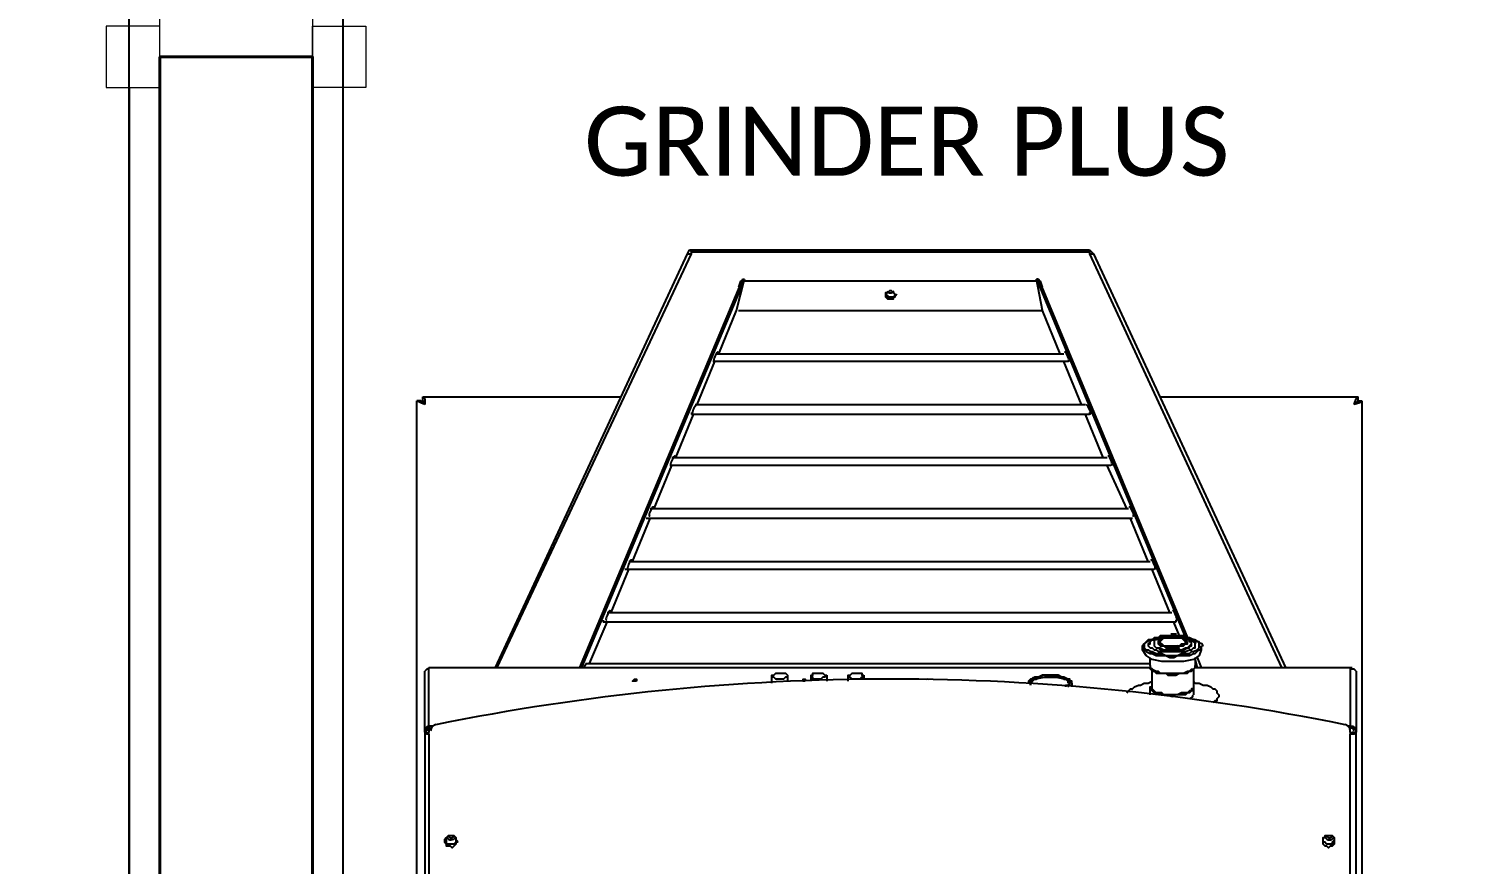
# Model space of a CAD drawing. Header units: millimetres. Extents: x 933584 to 974011, y 4545988 to 4553664.
# Drawn here: x 939841.1 to 939935.5, y 4547277.2 to 4547331.9 of the extents above; entities that cross this region are included whole.
import ezdxf

# ---------------------------------------------------------------- set-up
doc = ezdxf.new("R2010")
doc.units = ezdxf.units.MM
doc.linetypes.add('568_AVN_KES_01$0$HIDDEN', pattern=[0.375, 0.25, -0.125])
doc.layers.get('0').update_dxf_attribs({"color": 255})
for name, color, linetype in [('0-DMS-50', 143, 'Continuous'), ('0-EST-MEA', 10, 'Continuous'), ('0-LNS-SPL', 13, '568_AVN_KES_01$0$HIDDEN'), ('8-KBT-KEQ', 4, 'Continuous')]:
    doc.layers.add(name, color=color, linetype=linetype)
doc.layers.add('2-SPS-IBW', color=5, linetype='Continuous', lineweight=40)
doc.layers.add('3-OPN-WDR', color=4, linetype='Continuous', lineweight=18)
doc.styles.add('Calibri$001H0', font='calibri.ttf')

# ---------------------------------------------------------------- blocks, each defined once
blk = doc.blocks.new('kapı_multi1')
at = {"color": 8}
blk.add_lwpolyline([(3, 0), (3, 74, -0.414214), (77, 0, -1)], format="xyb", dxfattribs=at)
for points in [[(2, 3.5), (-2, 3.5), (-2, 0), (2, 0)], [(78, 3.5), (82, 3.5), (82, 0), (78, 0)], [(0, -10), (4, -10), (4, -4), (3, -4), (3, 0), (0, 0)], [(77, -4), (77, 0), (3, 0), (3, -4)], [(80, -10), (76, -10), (76, -4), (77, -4), (77, 0), (80, 0)], [(2, -13.5), (-2, -13.5), (-2, -10), (2, -10)], [(78, -13.5), (82, -13.5), (82, -10), (78, -10)]]:
    blk.add_lwpolyline(points, close=True)
blk = doc.blocks.new('CBCXBCXB')
at = {"layer": '8-KBT-KEQ'}
for p, q in [((940252.578, 4546592.641), (940265.159, 4546619.727)), ((940252.707, 4546592.641), (940265.415, 4546619.727)), ((940265.159, 4546619.727), (940265.287, 4546619.984)), ((940265.159, 4546619.727), (940265.415, 4546619.727)), ((940265.287, 4546619.984), (940265.415, 4546619.855)), ((940265.287, 4546619.984), (940265.544, 4546619.984)), ((940265.415, 4546619.855), (940265.544, 4546619.855)), ((940265.415, 4546619.727), (940265.415, 4546619.855)), ((940265.544, 4546619.984), (940265.544, 4546619.855)), ((940265.544, 4546619.984), (940291.346, 4546619.984)), ((940265.544, 4546619.855), (940291.346, 4546619.855)), ((940291.346, 4546619.984), (940291.475, 4546619.984)), ((940291.346, 4546619.855), (940291.346, 4546619.984)), ((940291.346, 4546619.855), (940291.475, 4546619.855)), ((940291.475, 4546619.984), (940291.731, 4546619.727)), ((940291.475, 4546619.984), (940291.475, 4546619.855)), ((940291.475, 4546619.855), (940291.475, 4546619.727)), ((940291.475, 4546619.727), (940304.055, 4546592.641)), ((940291.475, 4546619.727), (940291.731, 4546619.727)), ((940291.731, 4546619.727), (940304.311, 4546592.641)), ((940268.753, 4546618.058), (940258.098, 4546592.641)), ((940268.881, 4546618.058), (940258.227, 4546592.641)), ((940268.368, 4546616.004), (940268.881, 4546618.058)), ((940268.625, 4546617.93), (940268.496, 4546617.545)), ((940268.625, 4546617.93), (940268.496, 4546617.545)), ((940268.625, 4546617.93), (940268.625, 4546617.93)), ((940268.625, 4546617.93), (940268.625, 4546617.93)), ((940268.753, 4546617.93), (940268.625, 4546617.93)), ((940268.753, 4546618.058), (940268.881, 4546618.058)), ((940288.009, 4546617.93), (940268.881, 4546617.93)), ((940288.009, 4546617.93), (940268.881, 4546617.93)), ((940288.394, 4546616.004), (940288.009, 4546618.058)), ((940288.009, 4546618.058), (940297.765, 4546594.566)), ((940288.137, 4546618.058), (940288.009, 4546618.058)), ((940288.137, 4546618.058), (940297.893, 4546594.566)), ((940288.265, 4546617.93), (940288.137, 4546617.93)), ((940288.265, 4546617.93), (940288.137, 4546617.93)), ((940288.265, 4546617.93), (940288.265, 4546617.93)), ((940288.265, 4546617.545), (940288.265, 4546617.93)), ((940288.394, 4546617.545), (940288.265, 4546617.93)), ((940267.213, 4546613.18), (940268.368, 4546616.004)), ((940268.496, 4546616.004), (940288.394, 4546616.004)), ((940289.549, 4546613.18), (940288.394, 4546616.004)), ((940265.801, 4546609.842), (940266.956, 4546612.666)), ((940290.062, 4546612.666), (940266.828, 4546612.666)), ((940267.084, 4546613.18), (940289.806, 4546613.18)), ((940290.961, 4546609.842), (940289.806, 4546612.666)), ((940247.444, 4546543.347), (940247.444, 4546610.099)), ((940247.7, 4546610.099), (940247.444, 4546610.099)), ((940247.957, 4546609.842), (940247.7, 4546610.099)), ((940247.829, 4546610.356), (940260.794, 4546610.356)), ((940247.829, 4546610.099), (940247.829, 4546610.356)), ((940247.829, 4546610.099), (940247.957, 4546609.842)), ((940247.829, 4546609.971), (940247.829, 4546610.099)), ((940265.672, 4546609.842), (940291.218, 4546609.842)), ((940296.096, 4546610.356), (940309.061, 4546610.356)), ((940309.061, 4546610.099), (940308.804, 4546609.842)), ((940308.804, 4546609.842), (940309.061, 4546610.099)), ((940309.061, 4546610.099), (940309.061, 4546610.356)), ((940309.061, 4546610.099), (940309.318, 4546610.099)), ((940309.061, 4546610.099), (940309.061, 4546609.971)), ((940309.318, 4546610.099), (940309.318, 4546543.347)), ((940264.388, 4546606.376), (940265.544, 4546609.201)), ((940265.415, 4546609.329), (940265.415, 4546609.201)), ((940291.475, 4546609.201), (940265.415, 4546609.201)), ((940265.415, 4546609.201), (940265.415, 4546609.201)), ((940292.373, 4546606.376), (940291.218, 4546609.201)), ((940291.475, 4546609.329), (940291.475, 4546609.201)), ((940291.475, 4546609.201), (940291.475, 4546609.201)), ((940264.132, 4546606.376), (940292.63, 4546606.376)), ((940262.976, 4546603.039), (940264.132, 4546605.863)), ((940292.887, 4546605.863), (940264.003, 4546605.863)), ((940293.914, 4546603.039), (940292.63, 4546605.863)), ((940261.564, 4546599.573), (940262.72, 4546602.397)), ((940294.299, 4546602.397), (940262.463, 4546602.397)), ((940262.72, 4546603.039), (940294.042, 4546603.039)), ((940295.326, 4546599.573), (940294.17, 4546602.397)), ((940261.308, 4546599.573), (940295.454, 4546599.573)), ((940260.152, 4546596.235), (940261.308, 4546599.059)), ((940295.711, 4546599.059), (940261.051, 4546599.059)), ((940296.738, 4546596.235), (940295.582, 4546599.059)), ((940259.639, 4546595.722), (940259.639, 4546595.593)), ((940259.896, 4546596.235), (940296.866, 4546596.235)), ((940297.123, 4546595.722), (940297.123, 4546595.593)), ((940258.74, 4546592.898), (940259.896, 4546595.593)), ((940297.123, 4546595.593), (940259.639, 4546595.593)), ((940259.639, 4546595.593), (940259.639, 4546595.593)), ((940296.609, 4546594.695), (940296.738, 4546594.695)), ((940296.738, 4546594.566), (940296.609, 4546594.695)), ((940296.609, 4546594.566), (940296.609, 4546594.695)), ((940297.38, 4546594.695), (940296.994, 4546595.593)), ((940297.123, 4546595.593), (940297.123, 4546595.593)), ((940297.123, 4546594.695), (940297.123, 4546594.695)), ((940297.123, 4546594.566), (940297.123, 4546594.695)), ((940297.123, 4546594.566), (940297.123, 4546594.695)), ((940294.94, 4546593.796), (940294.94, 4546594.053)), ((940294.94, 4546593.796), (940294.94, 4546593.796)), ((940295.711, 4546594.181), (940295.711, 4546594.181)), ((940295.967, 4546594.31), (940295.967, 4546594.31)), ((940296.738, 4546594.566), (940296.738, 4546594.566)), ((940296.866, 4546593.925), (940296.866, 4546593.925)), ((940296.866, 4546593.796), (940296.866, 4546593.925)), ((940297.123, 4546594.566), (940297.123, 4546594.566)), ((940297.123, 4546593.925), (940297.38, 4546593.925)), ((940297.251, 4546593.925), (940297.123, 4546593.925)), ((940297.123, 4546593.925), (940297.123, 4546593.925)), ((940297.38, 4546593.925), (940297.251, 4546593.925)), ((940297.251, 4546593.925), (940297.251, 4546593.796)), ((940297.38, 4546593.925), (940297.251, 4546593.796)), ((940297.38, 4546593.925), (940297.38, 4546593.925)), ((940297.893, 4546594.31), (940297.893, 4546594.31)), ((940298.15, 4546594.181), (940298.15, 4546594.181)), ((940298.792, 4546594.053), (940298.792, 4546593.796)), ((940298.792, 4546593.796), (940298.792, 4546593.796)), ((940258.483, 4546592.898), (940295.454, 4546592.898)), ((940295.454, 4546592.769), (940295.454, 4546593.283)), ((940298.406, 4546593.283), (940298.406, 4546592.769)), ((940298.406, 4546593.154), (940298.535, 4546592.641)), ((940298.535, 4546593.283), (940298.792, 4546592.641)), ((940247.957, 4546588.405), (940247.957, 4546592.384)), ((940248.214, 4546592.641), (940248.214, 4546592.641)), ((940248.214, 4546592.641), (940295.454, 4546592.641)), ((940248.214, 4546588.79), (940248.214, 4546592.641)), ((940248.214, 4546592.512), (940248.214, 4546592.512)), ((940270.679, 4546591.614), (940270.679, 4546592.127)), ((940271.706, 4546592.127), (940271.706, 4546591.742)), ((940273.246, 4546591.742), (940273.246, 4546592.127)), ((940274.273, 4546592.127), (940274.273, 4546591.742)), ((940275.685, 4546591.742), (940275.685, 4546592.127)), ((940276.712, 4546592.127), (940276.712, 4546591.871)), ((940295.454, 4546592.512), (940295.454, 4546592.641)), ((940295.582, 4546591.357), (940295.582, 4546592.512)), ((940298.406, 4546592.641), (940298.278, 4546592.512)), ((940298.278, 4546592.512), (940298.278, 4546591.357)), ((940298.406, 4546592.641), (940308.548, 4546592.641)), ((940308.548, 4546592.641), (940308.676, 4546592.641)), ((940308.548, 4546592.641), (940308.548, 4546588.79)), ((940308.548, 4546592.512), (940308.676, 4546592.641)), ((940308.933, 4546592.384), (940308.933, 4546588.405)), ((940287.495, 4546591.614), (940287.495, 4546591.614)), ((940290.319, 4546591.614), (940290.319, 4546591.357)), ((940295.454, 4546590.844), (940295.454, 4546591.229)), ((940298.278, 4546591.229), (940298.278, 4546590.844)), ((940299.947, 4546590.844), (940299.947, 4546590.715)), ((940248.086, 4546588.405), (940247.957, 4546588.405)), ((940247.957, 4546588.405), (940247.957, 4546544.245)), ((940248.214, 4546588.276), (940248.086, 4546588.405)), ((940248.471, 4546588.79), (940248.214, 4546588.79)), ((940248.214, 4546588.79), (940248.214, 4546588.661)), ((940248.342, 4546588.661), (940248.214, 4546588.661)), ((940248.214, 4546588.661), (940248.214, 4546588.405)), ((940248.214, 4546588.533), (940248.214, 4546588.661)), ((940248.214, 4546588.533), (940248.214, 4546588.405)), ((940248.214, 4546588.405), (940248.214, 4546588.405)), ((940248.214, 4546588.276), (940248.214, 4546588.405)), ((940248.214, 4546588.405), (940248.214, 4546588.405)), ((940248.214, 4546588.276), (940248.214, 4546544.631)), ((940308.548, 4546588.79), (940308.419, 4546588.79)), ((940308.548, 4546588.79), (940308.548, 4546588.661)), ((940308.548, 4546588.661), (940308.548, 4546588.661)), ((940308.548, 4546588.405), (940308.548, 4546588.661)), ((940308.548, 4546588.533), (940308.548, 4546588.661)), ((940308.548, 4546588.405), (940308.548, 4546588.533)), ((940308.548, 4546588.405), (940308.548, 4546588.276)), ((940308.548, 4546588.405), (940308.548, 4546588.405)), ((940308.548, 4546588.405), (940308.548, 4546588.405)), ((940308.676, 4546588.405), (940308.548, 4546588.276)), ((940308.548, 4546544.631), (940308.548, 4546588.276)), ((940308.676, 4546588.405), (940308.933, 4546588.405)), ((940308.933, 4546544.245), (940308.933, 4546588.405))]:
    blk.add_line(p, q, dxfattribs=at)
for points in [[(940278.766, 4546617.031), (940278.638, 4546617.159), (940278.509, 4546617.288), (940278.381, 4546617.288), (940278.252, 4546617.159), (940278.124, 4546617.159), (940278.124, 4546617.031), (940278.124, 4546616.903), (940278.252, 4546616.774), (940278.381, 4546616.774), (940278.509, 4546616.774), (940278.638, 4546616.774), (940278.638, 4546616.903), (940278.766, 4546616.903)], [(940296.866, 4546594.695), (940296.609, 4546594.695), (940296.353, 4546594.695), (940296.096, 4546594.695), (940295.967, 4546594.566), (940295.711, 4546594.566), (940295.582, 4546594.438), (940295.326, 4546594.438), (940295.197, 4546594.31), (940295.069, 4546594.181), (940295.069, 4546594.053), (940295.069, 4546593.925), (940295.197, 4546593.796), (940295.326, 4546593.796), (940295.454, 4546593.668), (940295.582, 4546593.668), (940295.839, 4546593.539), (940296.096, 4546593.539), (940296.224, 4546593.539), (940296.481, 4546593.411), (940296.738, 4546593.411), (940296.994, 4546593.411), (940297.251, 4546593.411), (940297.508, 4546593.539), (940297.765, 4546593.539), (940298.021, 4546593.539), (940298.15, 4546593.668), (940298.278, 4546593.668), (940298.535, 4546593.796), (940298.663, 4546593.925), (940298.663, 4546594.053), (940298.663, 4546594.181), (940298.663, 4546594.31), (940298.535, 4546594.31), (940298.406, 4546594.438), (940298.278, 4546594.438), (940298.021, 4546594.566), (940297.893, 4546594.566), (940297.636, 4546594.695), (940297.38, 4546594.695), (940297.123, 4546594.695)], [(940296.866, 4546593.668), (940297.123, 4546593.668), (940297.38, 4546593.668), (940297.636, 4546593.668), (940297.765, 4546593.668), (940298.021, 4546593.796), (940298.15, 4546593.796), (940298.278, 4546593.925), (940298.406, 4546593.925), (940298.406, 4546594.053), (940298.406, 4546594.181), (940298.406, 4546594.31), (940298.278, 4546594.31), (940298.15, 4546594.438), (940298.021, 4546594.566), (940297.893, 4546594.566), (940297.636, 4546594.566), (940297.508, 4546594.695), (940297.251, 4546594.695), (940296.994, 4546594.695), (940296.738, 4546594.695), (940296.609, 4546594.695), (940296.353, 4546594.695), (940296.096, 4546594.566), (940295.967, 4546594.566), (940295.711, 4546594.566), (940295.582, 4546594.438), (940295.454, 4546594.31), (940295.326, 4546594.181), (940295.326, 4546594.053), (940295.454, 4546593.925), (940295.582, 4546593.925), (940295.711, 4546593.796), (940295.839, 4546593.796), (940295.967, 4546593.668), (940296.224, 4546593.668), (940296.481, 4546593.668), (940296.609, 4546593.668)], [(940297.893, 4546594.31), (940297.765, 4546594.438), (940297.636, 4546594.438), (940297.508, 4546594.566), (940297.38, 4546594.566), (940297.251, 4546594.566), (940297.123, 4546594.566), (940296.866, 4546594.566), (940296.738, 4546594.566), (940296.481, 4546594.566), (940296.353, 4546594.566), (940296.224, 4546594.566), (940296.096, 4546594.438), (940295.967, 4546594.438), (940295.967, 4546594.31), (940295.967, 4546594.181), (940296.096, 4546594.181), (940296.224, 4546594.053), (940296.353, 4546594.053), (940296.481, 4546594.053), (940296.738, 4546593.925), (940296.866, 4546593.925), (940297.123, 4546593.925), (940297.251, 4546594.053), (940297.38, 4546594.053), (940297.508, 4546594.053), (940297.636, 4546594.181), (940297.765, 4546594.181), (940297.893, 4546594.181)], [(940296.866, 4546594.053), (940297.123, 4546594.053), (940297.251, 4546594.053), (940297.38, 4546594.053), (940297.508, 4546594.181), (940297.636, 4546594.181), (940297.765, 4546594.181), (940297.765, 4546594.31), (940297.765, 4546594.438), (940297.636, 4546594.438), (940297.508, 4546594.566), (940297.38, 4546594.566), (940297.251, 4546594.566), (940297.123, 4546594.566), (940296.866, 4546594.566), (940296.738, 4546594.566), (940296.609, 4546594.566), (940296.353, 4546594.566), (940296.224, 4546594.566), (940296.224, 4546594.438), (940296.096, 4546594.438), (940296.096, 4546594.31), (940296.096, 4546594.181), (940296.224, 4546594.181), (940296.353, 4546594.053), (940296.609, 4546594.053), (940296.738, 4546594.053)], [(940261.821, 4546591.742), (940261.693, 4546591.742), (940261.564, 4546591.742), (940261.693, 4546591.871), (940261.821, 4546591.871)], [(940271.706, 4546592.127), (940271.706, 4546591.999), (940271.577, 4546591.999), (940271.449, 4546591.871), (940271.32, 4546591.871), (940271.192, 4546591.871), (940271.064, 4546591.871), (940270.935, 4546591.871), (940270.807, 4546591.999), (940270.679, 4546591.999), (940270.679, 4546592.127), (940270.807, 4546592.127), (940270.935, 4546592.256), (940271.064, 4546592.256), (940271.192, 4546592.256), (940271.32, 4546592.256), (940271.449, 4546592.256), (940271.577, 4546592.256)], [(940272.861, 4546591.742), (940272.733, 4546591.742), (940272.733, 4546591.871), (940272.861, 4546591.871)], [(940274.273, 4546592.127), (940274.145, 4546591.999), (940274.016, 4546591.999), (940273.888, 4546591.871), (940273.759, 4546591.871), (940273.631, 4546591.871), (940273.503, 4546591.871), (940273.374, 4546591.871), (940273.374, 4546591.999), (940273.246, 4546591.999), (940273.246, 4546592.127), (940273.374, 4546592.127), (940273.374, 4546592.256), (940273.503, 4546592.256), (940273.631, 4546592.256), (940273.759, 4546592.256), (940273.888, 4546592.256), (940274.016, 4546592.256), (940274.145, 4546592.127)], [(940276.712, 4546592.127), (940276.712, 4546591.999), (940276.584, 4546591.999), (940276.455, 4546591.871), (940276.327, 4546591.871), (940276.199, 4546591.871), (940276.07, 4546591.871), (940275.942, 4546591.871), (940275.813, 4546591.999), (940275.685, 4546591.999), (940275.685, 4546592.127), (940275.813, 4546592.127), (940275.942, 4546592.256), (940276.07, 4546592.256), (940276.199, 4546592.256), (940276.327, 4546592.256), (940276.455, 4546592.256), (940276.584, 4546592.256), (940276.584, 4546592.127)], [(940250.139, 4546581.216), (940250.011, 4546581.344), (940250.011, 4546581.473), (940249.883, 4546581.601), (940249.754, 4546581.601), (940249.626, 4546581.601), (940249.498, 4546581.601), (940249.369, 4546581.473), (940249.241, 4546581.344), (940249.241, 4546581.216), (940249.369, 4546581.088), (940249.369, 4546580.959), (940249.498, 4546580.959), (940249.626, 4546580.959), (940249.754, 4546580.831), (940249.883, 4546580.959), (940250.011, 4546581.088), (940250.011, 4546581.216)], [(940307.521, 4546581.216), (940307.521, 4546581.344), (940307.521, 4546581.473), (940307.392, 4546581.601), (940307.264, 4546581.601), (940307.136, 4546581.601), (940307.007, 4546581.601), (940306.879, 4546581.601), (940306.879, 4546581.473), (940306.75, 4546581.473), (940306.75, 4546581.344), (940306.75, 4546581.216), (940306.75, 4546581.088), (940306.879, 4546580.959), (940307.007, 4546580.959), (940307.136, 4546580.831), (940307.264, 4546580.959), (940307.392, 4546580.959), (940307.521, 4546581.088)]]:
    blk.add_lwpolyline(points, close=True, dxfattribs=at)
for points in [[(940278.124, 4546617.031), (940278.252, 4546616.903), (940278.381, 4546616.903), (940278.509, 4546616.903), (940278.638, 4546616.903), (940278.766, 4546617.031)], [(940247.957, 4546609.842), (940247.7, 4546609.971), (940247.444, 4546610.099)], [(940247.829, 4546610.356), (940247.957, 4546610.227), (940247.957, 4546609.842)], [(940308.804, 4546609.842), (940308.933, 4546610.227), (940309.061, 4546610.356)], [(940309.318, 4546610.099), (940309.19, 4546609.971), (940308.804, 4546609.842)], [(940295.069, 4546594.181), (940295.454, 4546594.438), (940295.839, 4546594.566), (940296.866, 4546594.695)], [(940296.609, 4546594.695), (940296.481, 4546594.566), (940296.353, 4546594.566), (940296.096, 4546594.566), (940295.967, 4546594.566), (940295.839, 4546594.438), (940295.711, 4546594.438), (940295.711, 4546594.31), (940295.711, 4546594.181), (940295.711, 4546594.053), (940295.839, 4546593.925), (940295.967, 4546593.925), (940296.096, 4546593.925), (940296.353, 4546593.796), (940296.481, 4546593.796), (940296.738, 4546593.796), (940296.994, 4546593.796), (940297.123, 4546593.796), (940297.38, 4546593.796), (940297.508, 4546593.796), (940297.765, 4546593.925), (940297.893, 4546593.925), (940298.021, 4546594.053), (940298.15, 4546594.181)], [(940296.866, 4546594.695), (940298.021, 4546594.566), (940298.406, 4546594.438), (940298.792, 4546594.181)], [(940298.15, 4546594.181), (940298.15, 4546594.31), (940298.021, 4546594.31), (940298.021, 4546594.438), (940297.893, 4546594.438), (940297.765, 4546594.566), (940297.508, 4546594.566), (940297.38, 4546594.566), (940297.123, 4546594.695)], [(940295.069, 4546594.181), (940294.94, 4546594.053), (940294.94, 4546593.925), (940295.069, 4546593.796), (940295.197, 4546593.668), (940295.454, 4546593.539), (940295.582, 4546593.539), (940295.839, 4546593.411), (940295.967, 4546593.411), (940296.224, 4546593.411), (940296.481, 4546593.411), (940296.738, 4546593.283), (940296.994, 4546593.283), (940297.251, 4546593.411), (940297.508, 4546593.411), (940297.765, 4546593.411), (940298.021, 4546593.411), (940298.278, 4546593.539), (940298.406, 4546593.539), (940298.535, 4546593.668), (940298.663, 4546593.796), (940298.792, 4546593.796), (940298.792, 4546593.925), (940298.792, 4546594.053)], [(940296.866, 4546593.026), (940296.224, 4546593.026), (940295.582, 4546593.154), (940295.197, 4546593.411), (940294.94, 4546593.796)], [(940295.326, 4546594.181), (940295.454, 4546594.181), (940295.454, 4546594.31), (940295.582, 4546594.438), (940295.711, 4546594.438), (940295.839, 4546594.566), (940296.096, 4546594.566), (940296.224, 4546594.566), (940296.481, 4546594.566)], [(940295.711, 4546594.181), (940295.711, 4546594.053), (940295.839, 4546593.925), (940295.967, 4546593.925), (940296.096, 4546593.796), (940296.353, 4546593.796), (940296.481, 4546593.796), (940296.738, 4546593.796), (940296.866, 4546593.796)], [(940295.967, 4546594.31), (940295.967, 4546594.181), (940296.096, 4546594.053), (940296.224, 4546594.053), (940296.353, 4546594.053), (940296.481, 4546593.925), (940296.738, 4546593.925), (940296.866, 4546593.925)], [(940296.096, 4546594.31), (940296.096, 4546594.438), (940296.224, 4546594.438), (940296.353, 4546594.566), (940296.481, 4546594.566), (940296.609, 4546594.566), (940296.866, 4546594.566), (940296.994, 4546594.566), (940297.123, 4546594.566), (940297.38, 4546594.566), (940297.508, 4546594.566), (940297.636, 4546594.438), (940297.765, 4546594.31)], [(940296.866, 4546593.925), (940297.123, 4546593.925), (940297.251, 4546593.925), (940297.38, 4546594.053), (940297.508, 4546594.053), (940297.636, 4546594.053), (940297.765, 4546594.181), (940297.893, 4546594.181), (940297.893, 4546594.31)], [(940296.866, 4546593.796), (940297.123, 4546593.796), (940297.251, 4546593.796), (940297.508, 4546593.796), (940297.636, 4546593.796), (940297.893, 4546593.925), (940298.021, 4546593.925), (940298.021, 4546594.053), (940298.15, 4546594.053), (940298.15, 4546594.181)], [(940298.792, 4546593.796), (940298.663, 4546593.411), (940298.278, 4546593.154), (940297.636, 4546593.026), (940296.866, 4546593.026)], [(940297.251, 4546594.566), (940297.38, 4546594.566), (940297.636, 4546594.566), (940297.893, 4546594.566), (940298.021, 4546594.438), (940298.15, 4546594.438), (940298.278, 4546594.31), (940298.406, 4546594.31), (940298.406, 4546594.181)], [(940295.454, 4546592.769), (940295.454, 4546592.641), (940295.582, 4546592.512), (940295.839, 4546592.384), (940295.967, 4546592.384), (940296.096, 4546592.256), (940296.353, 4546592.256), (940296.609, 4546592.256), (940296.738, 4546592.256), (940296.994, 4546592.256), (940297.251, 4546592.256), (940297.508, 4546592.256), (940297.636, 4546592.256), (940297.893, 4546592.384), (940298.021, 4546592.384), (940298.15, 4546592.512), (940298.278, 4546592.512), (940298.406, 4546592.641), (940298.406, 4546592.769)], [(940248.214, 4546592.512), (940248.086, 4546592.512), (940247.957, 4546592.384)], [(940287.752, 4546591.871), (940287.623, 4546591.871), (940287.495, 4546591.742), (940287.495, 4546591.614)], [(940289.934, 4546591.357), (940289.934, 4546591.485), (940290.062, 4546591.485), (940290.191, 4546591.614), (940290.191, 4546591.742), (940290.062, 4546591.871), (940289.934, 4546591.871), (940289.806, 4546591.999), (940289.677, 4546591.999), (940289.421, 4546591.999), (940289.292, 4546592.127), (940289.035, 4546592.127), (940288.779, 4546592.127), (940288.65, 4546592.127), (940288.394, 4546592.127), (940288.265, 4546591.999), (940288.009, 4546591.999), (940287.88, 4546591.871), (940287.752, 4546591.871), (940287.623, 4546591.742), (940287.623, 4546591.614), (940287.623, 4546591.485)], [(940287.623, 4546591.614), (940287.752, 4546591.742), (940287.88, 4546591.871)], [(940287.623, 4546591.485), (940287.623, 4546591.614), (940287.623, 4546591.742), (940287.752, 4546591.871), (940287.88, 4546591.871)], [(940290.062, 4546591.357), (940290.191, 4546591.485), (940290.319, 4546591.485), (940290.319, 4546591.614), (940290.319, 4546591.742), (940290.191, 4546591.742), (940290.191, 4546591.871), (940290.062, 4546591.871), (940289.806, 4546591.999), (940289.677, 4546591.999), (940289.421, 4546592.127), (940289.292, 4546592.127), (940289.035, 4546592.127), (940288.779, 4546592.127), (940288.65, 4546592.127), (940288.394, 4546592.127), (940288.137, 4546591.999), (940288.009, 4546591.999), (940287.88, 4546591.999), (940287.752, 4546591.871)], [(940287.88, 4546591.871), (940288.009, 4546591.999), (940288.137, 4546591.999), (940288.265, 4546591.999), (940288.522, 4546591.999), (940288.779, 4546592.127), (940288.907, 4546592.127), (940289.164, 4546592.127), (940289.292, 4546591.999), (940289.549, 4546591.999), (940289.677, 4546591.999), (940289.806, 4546591.871), (940289.934, 4546591.871), (940290.062, 4546591.742), (940290.191, 4546591.742), (940290.191, 4546591.614), (940290.062, 4546591.485)], [(940287.88, 4546591.871), (940288.009, 4546591.871), (940288.137, 4546591.999), (940288.265, 4546591.999), (940288.522, 4546591.999), (940288.779, 4546591.999), (940288.907, 4546591.999), (940289.164, 4546591.999), (940289.292, 4546591.999), (940289.549, 4546591.999), (940289.677, 4546591.999), (940289.806, 4546591.871), (940289.934, 4546591.871), (940290.062, 4546591.742), (940290.191, 4546591.742), (940290.191, 4546591.614)], [(940287.88, 4546591.871), (940288.522, 4546591.999), (940289.292, 4546591.999), (940289.934, 4546591.871), (940290.062, 4546591.742), (940290.062, 4546591.614)], [(940295.454, 4546592.512), (940295.582, 4546592.512), (940295.582, 4546592.384), (940295.711, 4546592.384), (940295.839, 4546592.256), (940296.096, 4546592.256), (940296.224, 4546592.256), (940296.481, 4546592.256), (940296.609, 4546592.127), (940296.866, 4546592.127), (940297.123, 4546592.127), (940297.38, 4546592.256), (940297.508, 4546592.256), (940297.765, 4546592.256), (940297.893, 4546592.256), (940298.021, 4546592.384), (940298.15, 4546592.384), (940298.278, 4546592.512)], [(940308.933, 4546592.384), (940308.804, 4546592.512), (940308.548, 4546592.512)], [(940293.914, 4546590.972), (940294.042, 4546591.1), (940294.17, 4546591.229), (940294.299, 4546591.229), (940294.427, 4546591.357), (940294.684, 4546591.485), (940294.812, 4546591.485), (940295.069, 4546591.614), (940295.326, 4546591.614), (940295.582, 4546591.742)], [(940296.866, 4546590.715), (940296.609, 4546590.844), (940296.481, 4546590.844), (940296.224, 4546590.844), (940296.096, 4546590.844), (940295.839, 4546590.972), (940295.711, 4546590.972), (940295.582, 4546591.1), (940295.454, 4546591.229), (940295.454, 4546591.357), (940295.582, 4546591.357)], [(940298.278, 4546591.357), (940298.278, 4546591.229), (940298.15, 4546591.229), (940298.15, 4546591.1), (940298.021, 4546591.1), (940297.893, 4546590.972), (940297.636, 4546590.972), (940297.508, 4546590.972), (940297.251, 4546590.844), (940296.994, 4546590.844), (940296.866, 4546590.844), (940296.609, 4546590.844), (940296.353, 4546590.844), (940296.224, 4546590.972), (940296.096, 4546590.972), (940295.839, 4546590.972), (940295.711, 4546591.1), (940295.582, 4546591.229), (940295.582, 4546591.357)], [(940298.278, 4546591.357), (940298.278, 4546591.229), (940298.278, 4546591.1), (940298.15, 4546591.1), (940298.021, 4546590.972), (940297.893, 4546590.972), (940297.765, 4546590.844), (940297.508, 4546590.844), (940297.38, 4546590.844), (940297.123, 4546590.844), (940296.866, 4546590.715)], [(940298.278, 4546591.742), (940298.406, 4546591.614), (940298.663, 4546591.614), (940298.92, 4546591.485), (940299.177, 4546591.485), (940299.433, 4546591.357), (940299.562, 4546591.229), (940299.69, 4546591.229), (940299.819, 4546591.1), (940299.819, 4546590.972), (940299.947, 4546590.844), (940299.947, 4546590.715), (940299.819, 4546590.587), (940299.819, 4546590.459), (940299.69, 4546590.459), (940299.562, 4546590.33)], [(940248.214, 4546588.276), (940248.086, 4546588.276), (940247.957, 4546588.405)], [(940308.933, 4546588.405), (940308.804, 4546588.276), (940308.548, 4546588.276)], [(940249.369, 4546581.473), (940249.369, 4546581.344), (940249.369, 4546581.216), (940249.369, 4546581.088), (940249.498, 4546581.088), (940249.626, 4546581.088), (940249.754, 4546581.088), (940249.883, 4546581.088), (940250.011, 4546581.216), (940250.011, 4546581.344), (940250.011, 4546581.473)], [(940306.75, 4546581.473), (940306.75, 4546581.344), (940306.75, 4546581.216), (940306.879, 4546581.216), (940307.007, 4546581.088), (940307.136, 4546581.088), (940307.264, 4546581.088), (940307.392, 4546581.088), (940307.392, 4546581.216), (940307.521, 4546581.344), (940307.521, 4546581.473)]]:
    blk.add_lwpolyline(points, dxfattribs=at)
for points in [[(940278.143, 4546617.114), (940278.194, 4546616.975), (940278.334, 4546616.888), (940278.481, 4546616.905)], [(940278.204, 4546617.269), (940278.268, 4546617.195), (940278.363, 4546617.155), (940278.461, 4546617.16)], [(940278.429, 4546617.16), (940278.527, 4546617.155), (940278.622, 4546617.195), (940278.686, 4546617.269)], [(940278.543, 4546616.904), (940278.687, 4546616.89), (940278.822, 4546616.974), (940278.873, 4546617.109)], [(940266.891, 4546612.806), (940266.867, 4546612.698), (940266.886, 4546612.661), (940266.938, 4546612.718)], [(940267.041, 4546613.172), (940266.977, 4546613.065), (940266.915, 4546612.913), (940266.891, 4546612.806)], [(940267.159, 4546613.256), (940267.154, 4546613.313), (940267.105, 4546613.279), (940267.041, 4546613.172)], [(940289.977, 4546613.172), (940289.914, 4546613.279), (940289.865, 4546613.313), (940289.859, 4546613.256)], [(940290.127, 4546612.806), (940290.103, 4546612.913), (940290.041, 4546613.065), (940289.977, 4546613.172)], [(940290.08, 4546612.718), (940290.132, 4546612.661), (940290.152, 4546612.698), (940290.127, 4546612.806)], [(940265.747, 4546609.79), (940265.741, 4546609.848), (940265.693, 4546609.813), (940265.629, 4546609.706)], [(940291.389, 4546609.706), (940291.326, 4546609.813), (940291.277, 4546609.848), (940291.271, 4546609.79)], [(940265.479, 4546609.34), (940265.454, 4546609.232), (940265.474, 4546609.195), (940265.526, 4546609.252)], [(940265.629, 4546609.706), (940265.565, 4546609.599), (940265.503, 4546609.448), (940265.479, 4546609.34)], [(940291.54, 4546609.34), (940291.515, 4546609.448), (940291.453, 4546609.599), (940291.389, 4546609.706)], [(940291.492, 4546609.252), (940291.544, 4546609.195), (940291.564, 4546609.232), (940291.54, 4546609.34)], [(940264.067, 4546606.002), (940264.042, 4546605.894), (940264.062, 4546605.858), (940264.114, 4546605.914)], [(940264.217, 4546606.368), (940264.153, 4546606.261), (940264.091, 4546606.11), (940264.067, 4546606.002)], [(940264.335, 4546606.452), (940264.329, 4546606.51), (940264.281, 4546606.475), (940264.217, 4546606.368)], [(940292.801, 4546606.368), (940292.738, 4546606.475), (940292.689, 4546606.51), (940292.683, 4546606.452)], [(940292.952, 4546606.002), (940292.927, 4546606.11), (940292.865, 4546606.261), (940292.801, 4546606.368)], [(940292.904, 4546605.914), (940292.956, 4546605.858), (940292.976, 4546605.894), (940292.952, 4546606.002)], [(940262.923, 4546603.115), (940262.917, 4546603.172), (940262.868, 4546603.138), (940262.805, 4546603.031)], [(940294.214, 4546603.031), (940294.15, 4546603.138), (940294.101, 4546603.172), (940294.095, 4546603.115)], [(940262.655, 4546602.664), (940262.63, 4546602.557), (940262.65, 4546602.52), (940262.702, 4546602.576)], [(940262.805, 4546603.031), (940262.741, 4546602.924), (940262.679, 4546602.772), (940262.655, 4546602.664)], [(940294.364, 4546602.664), (940294.339, 4546602.772), (940294.277, 4546602.924), (940294.214, 4546603.031)], [(940294.316, 4546602.576), (940294.368, 4546602.52), (940294.388, 4546602.557), (940294.364, 4546602.664)], [(940261.393, 4546599.565), (940261.329, 4546599.458), (940261.267, 4546599.306), (940261.243, 4546599.198)], [(940261.511, 4546599.649), (940261.505, 4546599.706), (940261.456, 4546599.672), (940261.393, 4546599.565)], [(940295.626, 4546599.565), (940295.562, 4546599.672), (940295.513, 4546599.706), (940295.507, 4546599.649)], [(940295.776, 4546599.198), (940295.751, 4546599.306), (940295.689, 4546599.458), (940295.626, 4546599.565)], [(940261.243, 4546599.198), (940261.218, 4546599.091), (940261.238, 4546599.054), (940261.29, 4546599.11)], [(940295.728, 4546599.11), (940295.78, 4546599.054), (940295.8, 4546599.091), (940295.776, 4546599.198)], [(940259.831, 4546595.861), (940259.806, 4546595.753), (940259.826, 4546595.717), (940259.878, 4546595.773)], [(940259.981, 4546596.227), (940259.917, 4546596.12), (940259.855, 4546595.969), (940259.831, 4546595.861)], [(940260.099, 4546596.311), (940260.093, 4546596.369), (940260.044, 4546596.334), (940259.981, 4546596.227)], [(940297.038, 4546596.227), (940296.974, 4546596.334), (940296.925, 4546596.369), (940296.92, 4546596.311)], [(940297.188, 4546595.861), (940297.163, 4546595.969), (940297.101, 4546596.12), (940297.038, 4546596.227)], [(940297.14, 4546595.773), (940297.192, 4546595.717), (940297.212, 4546595.753), (940297.188, 4546595.861)], [(940297.176, 4546594.821), (940297.051, 4546594.825), (940296.927, 4546594.823), (940296.803, 4546594.813)], [(940297.162, 4546594.693), (940297.052, 4546594.697), (940296.942, 4546594.694), (940296.833, 4546594.686)], [(940296.942, 4546593.927), (940297.066, 4546593.922), (940297.19, 4546593.925), (940297.314, 4546593.934)], [(940296.942, 4546593.927), (940297.066, 4546593.922), (940297.19, 4546593.925), (940297.314, 4546593.934)], [(940296.955, 4546594.055), (940297.065, 4546594.051), (940297.175, 4546594.053), (940297.285, 4546594.061)], [(940298.919, 4546594.011), (940298.914, 4546594.093), (940298.876, 4546594.17), (940298.815, 4546594.226)], [(940308.219, 4546588.883), (940288.569, 4546592.866), (940268.321, 4546592.866), (940248.671, 4546588.883)], [(940258.506, 4546592.851), (940258.475, 4546592.821), (940258.436, 4546592.76), (940258.398, 4546592.684)], [(940258.558, 4546592.845), (940258.555, 4546592.88), (940258.536, 4546592.882), (940258.506, 4546592.851)], [(940298.492, 4546592.684), (940298.473, 4546592.722), (940298.453, 4546592.757), (940298.435, 4546592.786)], [(940280.973, 4546591.849), (940280.919, 4546591.877), (940280.855, 4546591.878), (940280.801, 4546591.852)], [(940287.846, 4546591.983), (940287.738, 4546591.949), (940287.656, 4546591.859), (940287.631, 4546591.748)], [(940298.079, 4546590.611), (940298.171, 4546590.649), (940298.241, 4546590.728), (940298.267, 4546590.824)], [(940248.288, 4546588.79), (940248.111, 4546588.795), (940247.963, 4546588.656), (940247.957, 4546588.479)], [(940248.284, 4546588.661), (940248.178, 4546588.664), (940248.089, 4546588.581), (940248.086, 4546588.475)], [(940248.702, 4546588.909), (940248.5, 4546588.868), (940248.352, 4546588.695), (940248.343, 4546588.488)], [(940308.547, 4546588.488), (940308.538, 4546588.695), (940308.39, 4546588.868), (940308.188, 4546588.909)], [(940308.933, 4546588.479), (940308.927, 4546588.656), (940308.779, 4546588.795), (940308.602, 4546588.79)], [(940308.804, 4546588.475), (940308.801, 4546588.581), (940308.712, 4546588.664), (940308.606, 4546588.661)], [(940249.398, 4546581.533), (940249.45, 4546581.418), (940249.565, 4546581.344), (940249.691, 4546581.344)], [(940249.503, 4546581.619), (940249.524, 4546581.533), (940249.601, 4546581.473), (940249.69, 4546581.473)], [(940249.69, 4546581.473), (940249.779, 4546581.473), (940249.856, 4546581.533), (940249.877, 4546581.619)], [(940249.691, 4546581.344), (940249.818, 4546581.345), (940249.932, 4546581.419), (940249.983, 4546581.535)], [(940306.907, 4546581.534), (940306.959, 4546581.418), (940307.073, 4546581.344), (940307.2, 4546581.344)], [(940307.013, 4546581.619), (940307.034, 4546581.533), (940307.111, 4546581.473), (940307.2, 4546581.473)], [(940307.2, 4546581.473), (940307.289, 4546581.473), (940307.366, 4546581.533), (940307.387, 4546581.619)], [(940307.2, 4546581.344), (940307.326, 4546581.344), (940307.441, 4546581.418), (940307.493, 4546581.534)]]:
    blk.add_open_spline(points, degree=3, dxfattribs=at)

msp = doc.modelspace()

# ---------------------------------------------------------------- linework, layer by layer
at = {"layer": '0-EST-MEA'}
for points in [[(939760.15, 4547503.222), (939754.588, 4547461.705), (939716.706, 4547475.68), (939716.706, 4547257.535), (939757.706, 4547257.535), (939757.706, 4546973.535), (939847.706, 4546973.535), (939847.706, 4547045.535), (939861.706, 4547045.535), (939861.706, 4546973.535), (940208.843, 4546973.535), (940208.843, 4547067.535), (940228.843, 4547067.535), (940228.843, 4547213.535), (939861.706, 4547213.535), (939861.706, 4547153.535), (939847.706, 4547153.535), (939847.706, 4547503.222)], [(939861.706, 4547502.972), (940228.843, 4547502.972), (940228.843, 4547227.535), (939861.706, 4547227.535)]]:
    msp.add_lwpolyline(points, close=True, dxfattribs=at)
at = {"layer": '0-LNS-SPL', "linetype": 'ByBlock', "ltscale": 0.5}
for points in [[(938983.846, 4548216.551), (938983.846, 4548257.55), (939103.846, 4548257.55), (939103.846, 4548291.551), (939301.845, 4548291.551), (939301.845, 4548262.535), (939741.846, 4548262.535), (939741.846, 4547876.535), (940228.843, 4547876.535), (940228.843, 4547516.972), (940148.275, 4547516.972), (940148.275, 4547502.972), (940228.843, 4547502.972), (940228.843, 4547227.535), (939861.706, 4547227.535), (939861.706, 4547328.035)], [(939859.706, 4547330.035), (939849.706, 4547330.035)], [(939847.706, 4547328.035), (939847.706, 4547153.535), (939861.706, 4547153.535), (939861.706, 4547213.535), (940228.843, 4547213.535), (940228.843, 4547067.535), (940208.843, 4547067.535), (940208.843, 4546973.535), (939861.706, 4546973.535), (939861.706, 4547045.535), (939847.706, 4547045.535), (939847.706, 4546973.535), (939757.706, 4546973.535), (939757.706, 4547083.535)]]:
    msp.add_lwpolyline(points, dxfattribs=at)
at = {"layer": '2-SPS-IBW'}
msp.add_lwpolyline([(939849.706, 4547330.035), (939859.706, 4547330.035), (939859.706, 4547225.535), (940230.843, 4547225.535), (940230.843, 4547215.535), (939859.706, 4547215.535), (939859.706, 4547155.535), (939849.706, 4547155.535), (939849.706, 4547330.035)], dxfattribs=at)

# ---------------------------------------------------------------- block references
at = {"layer": '0-DMS-50'}
msp.add_blockref('CBCXBCXB', (-380.9, 697.416), dxfattribs=at)
at = {"layer": '3-OPN-WDR', "extrusion": (0, 0, -1), "xscale": -1, "zscale": -1, "rotation": 89.99999999999997}
msp.add_blockref('kapı_multi1', (-939859.706, 4547410.035), dxfattribs=at)

# ---------------------------------------------------------------- texts
at = {"color": 7, "style": 'Calibri$001H0'}
msp.add_text('GRINDER PLUS', height=4.53192, dxfattribs=at).set_placement((939877.484, 4547322.243))

doc.saveas('drawing.dxf')
